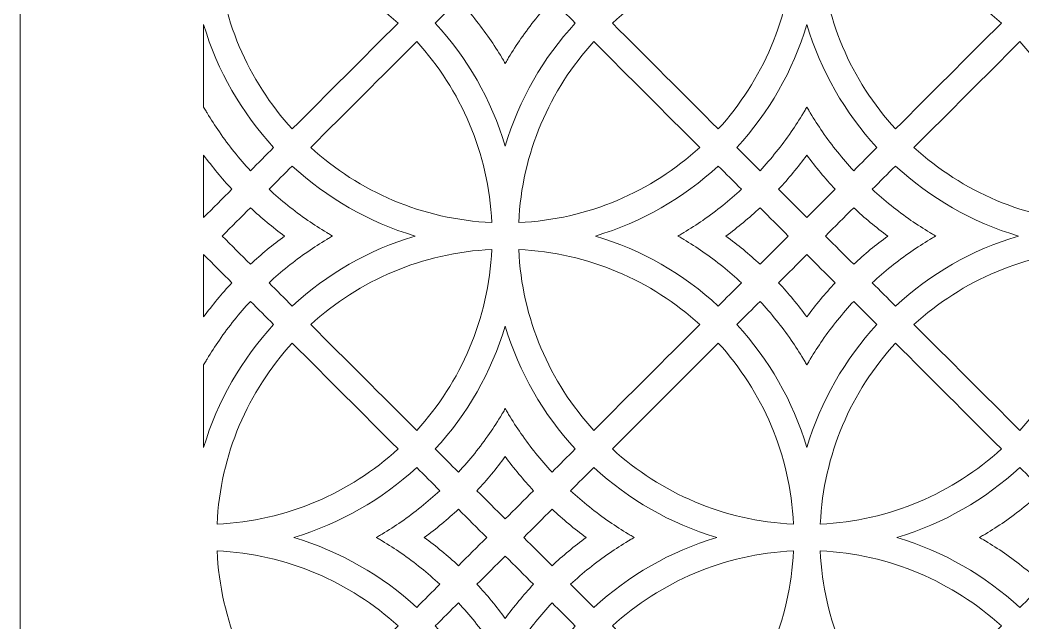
# Model space of a CAD drawing. Header units: centimetres. Extents: x -9 to 7.7, y -13.3 to 13.
# Drawn here: x 0.524 to 5.098, y -1.921 to 0.831 of the extents above; entities that cross this region are included whole.
import ezdxf

# ---------------------------------------------------------------- set-up
doc = ezdxf.new("R2010")
doc.units = ezdxf.units.CM
doc.header["$MEASUREMENT"] = 0
doc.layers.add('layer 1', color=7, linetype='Continuous')

msp = doc.modelspace()

# ---------------------------------------------------------------- linework, layer by layer
at = {"layer": 'layer 1', "color": 242, "lineweight": 9}
for points, knots in [([(7.70066, 13.002), (5.30848, 13.002), (2.9163, 13.002), (0.52412, 13.002), (0.52412, 13.002), (0.52412, 5.00681), (0.52412, -2.98838), (0.52412, -10.98356), (0.52412, -10.98356), (0.52414, -10.98356), (0.52416, -10.98356), (0.52418, -10.98356), (0.52418, -10.98356), (0.52418, -11.7597), (0.52418, -12.53583), (0.52418, -13.31196), (0.52418, -13.31196), (0.80327, -13.31196), (1.08236, -13.31196), (1.36144, -13.31196), (1.36144, -13.31196), (1.36144, -13.19235), (1.36144, -13.07274), (1.36144, -12.95313), (1.36144, -12.95313), (1.65666, -12.95313), (1.95187, -12.95313), (2.24708, -12.95313), (2.24708, -12.95313), (2.24708, -12.71941), (2.24708, -12.48568), (2.24708, -12.25195), (2.24708, -12.25195), (2.36652, -12.24957), (2.48595, -12.24719), (2.60538, -12.2448), (2.60538, -12.2448), (2.62659, -12.30528), (2.65438, -12.35773), (2.70053, -12.40402), (2.70053, -12.40402), (2.74571, -12.44934), (2.79241, -12.47736), (2.84726, -12.49011), (2.84726, -12.49011), (2.91984, -12.50699), (2.9965, -12.49964), (3.05478, -12.44881), (3.05478, -12.44881), (3.11117, -12.3996), (3.14371, -12.3208), (3.15539, -12.24562), (3.15539, -12.24562), (3.18876, -12.24899), (3.21714, -12.24821), (3.24391, -12.24438), (3.24391, -12.24438), (3.37747, -12.22526), (3.44056, -12.14075), (3.45183, -12.01331), (3.45183, -12.01331), (3.4546, -11.98208), (3.4524, -11.95125), (3.44247, -11.92411), (3.44247, -11.92411), (3.44458, -11.92463), (3.44668, -11.92515), (3.44878, -11.92568), (3.44878, -11.92568), (3.49591, -11.94198), (3.54303, -11.95827), (3.59017, -11.97457), (3.59017, -11.97457), (3.61845, -12.26337), (3.84148, -12.48824), (4.11242, -12.48824), (4.11242, -12.48824), (4.38336, -12.48824), (4.60638, -12.26337), (4.63467, -11.97457), (4.63467, -11.97457), (4.6818, -11.95827), (4.72893, -11.94198), (4.77606, -11.92568), (4.77606, -11.92568), (4.77816, -11.92515), (4.78026, -11.92463), (4.78236, -11.92411), (4.78236, -11.92411), (4.77244, -11.95125), (4.77024, -11.98208), (4.773, -12.01331), (4.773, -12.01331), (4.78428, -12.14075), (4.84737, -12.22526), (4.98093, -12.24438), (4.98093, -12.24438), (5.00769, -12.24821), (5.03608, -12.24899), (5.06944, -12.24562), (5.06944, -12.24562), (5.08113, -12.3208), (5.11367, -12.3996), (5.17006, -12.44881), (5.17006, -12.44881), (5.22833, -12.49964), (5.30499, -12.50699), (5.37758, -12.49011), (5.37758, -12.49011), (5.43242, -12.47736), (5.47912, -12.44934), (5.52431, -12.40402), (5.52431, -12.40402), (5.57046, -12.35773), (5.59825, -12.30528), (5.61945, -12.2448), (5.61945, -12.2448), (5.73889, -12.24719), (5.85832, -12.24957), (5.97775, -12.25195), (5.97775, -12.25195), (5.97775, -12.48568), (5.97775, -12.71941), (5.97775, -12.95313), (5.97775, -12.95313), (6.27297, -12.95313), (6.56818, -12.95313), (6.8634, -12.95313), (6.8634, -12.95313), (6.8634, -13.07274), (6.8634, -13.19235), (6.8634, -13.31196), (6.8634, -13.31196), (7.14248, -13.31196), (7.42157, -13.31196), (7.70066, -13.31196), (7.70066, -13.31196), (7.70066, -12.53583), (7.70066, -11.7597), (7.70066, -10.98356), (7.70066, -10.98356), (7.70066, -2.98838), (7.70066, 5.00681), (7.70066, 13.002)], [0, 0, 0, 0, 0.027027, 0.027027, 0.027027, 0.027027, 0.0540541, 0.0540541, 0.0540541, 0.0540541, 0.0810811, 0.0810811, 0.0810811, 0.0810811, 0.1081081, 0.1081081, 0.1081081, 0.1081081, 0.1351351, 0.1351351, 0.1351351, 0.1351351, 0.1621622, 0.1621622, 0.1621622, 0.1621622, 0.1891892, 0.1891892, 0.1891892, 0.1891892, 0.2162162, 0.2162162, 0.2162162, 0.2162162, 0.2432432, 0.2432432, 0.2432432, 0.2432432, 0.2702703, 0.2702703, 0.2702703, 0.2702703, 0.2972973, 0.2972973, 0.2972973, 0.2972973, 0.3243243, 0.3243243, 0.3243243, 0.3243243, 0.3513514, 0.3513514, 0.3513514, 0.3513514, 0.3783784, 0.3783784, 0.3783784, 0.3783784, 0.4054054, 0.4054054, 0.4054054, 0.4054054, 0.4324324, 0.4324324, 0.4324324, 0.4324324, 0.4594595, 0.4594595, 0.4594595, 0.4594595, 0.4864865, 0.4864865, 0.4864865, 0.4864865, 0.5135135, 0.5135135, 0.5135135, 0.5135135, 0.5405405, 0.5405405, 0.5405405, 0.5405405, 0.5675676, 0.5675676, 0.5675676, 0.5675676, 0.5945946, 0.5945946, 0.5945946, 0.5945946, 0.6216216, 0.6216216, 0.6216216, 0.6216216, 0.6486486, 0.6486486, 0.6486486, 0.6486486, 0.6756757, 0.6756757, 0.6756757, 0.6756757, 0.7027027, 0.7027027, 0.7027027, 0.7027027, 0.7297297, 0.7297297, 0.7297297, 0.7297297, 0.7567568, 0.7567568, 0.7567568, 0.7567568, 0.7837838, 0.7837838, 0.7837838, 0.7837838, 0.8108108, 0.8108108, 0.8108108, 0.8108108, 0.8378378, 0.8378378, 0.8378378, 0.8378378, 0.8648649, 0.8648649, 0.8648649, 0.8648649, 0.8918919, 0.8918919, 0.8918919, 0.8918919, 0.9189189, 0.9189189, 0.9189189, 0.9189189, 0.9459459, 0.9459459, 0.9459459, 0.9459459, 1, 1, 1, 1]), ([(1.76531, 0.33352), (1.92633, 0.49455), (2.08736, 0.65557), (2.24838, 0.8166), (2.24838, 0.8166), (2.02852, 1.01745), (1.74026, 1.14468), (1.42266, 1.15925), (1.42266, 1.15925), (1.43723, 0.84164), (1.56447, 0.55339), (1.76531, 0.33352)], [0, 0, 0, 0, 0.25, 0.25, 0.25, 0.25, 0.5, 0.5, 0.5, 0.5, 1, 1, 1, 1]), ([(3.22538, 0.81661), (3.3864, 0.65558), (3.54743, 0.49456), (3.70845, 0.33354), (3.70845, 0.33354), (3.90928, 0.5534), (4.0365, 0.84165), (4.05107, 1.15925), (4.05107, 1.15925), (3.73347, 1.14467), (3.44524, 1.01745), (3.22538, 0.81661)], [0, 0, 0, 0, 0.25, 0.25, 0.25, 0.25, 0.5, 0.5, 0.5, 0.5, 1, 1, 1, 1]), ([(4.51632, 0.33354), (4.67735, 0.49456), (4.83837, 0.65557), (4.99938, 0.8166), (4.99938, 0.8166), (4.77953, 1.01744), (4.4913, 1.14467), (4.17371, 1.15925), (4.17371, 1.15925), (4.18829, 0.84165), (4.3155, 0.5534), (4.51632, 0.33354)], [0, 0, 0, 0, 0.25, 0.25, 0.25, 0.25, 0.5, 0.5, 0.5, 0.5, 1, 1, 1, 1]), ([(2.95037, 0.92247), (2.98564, 0.88718), (3.02094, 0.85189), (3.05622, 0.81661), (3.05622, 0.81661), (2.91054, 0.65836), (2.79994, 0.4673), (2.73684, 0.25575), (2.73684, 0.25575), (2.67375, 0.46727), (2.56317, 0.65832), (2.41749, 0.81656), (2.41749, 0.81656), (2.4528, 0.85187), (2.48811, 0.88716), (2.5234, 0.92247), (2.5234, 0.92247), (2.57477, 0.86709), (2.62223, 0.80803), (2.66534, 0.74574), (2.66534, 0.74574), (2.66536, 0.74574), (2.66537, 0.74574), (2.66538, 0.74574), (2.66538, 0.74574), (2.66539, 0.74574), (2.66539, 0.74574), (2.66539, 0.74574), (2.66539, 0.74574), (2.66537, 0.7457), (2.66536, 0.74568), (2.66533, 0.74567), (2.66533, 0.74567), (2.68489, 0.71742), (2.70359, 0.68853), (2.72134, 0.659), (2.72134, 0.659), (2.72272, 0.6567), (2.7241, 0.6544), (2.72546, 0.65211), (2.72546, 0.65211), (2.72559, 0.65189), (2.72572, 0.65167), (2.72585, 0.65145), (2.72585, 0.65145), (2.72957, 0.64517), (2.73324, 0.63887), (2.73688, 0.63254), (2.73688, 0.63254), (2.74052, 0.63887), (2.7442, 0.64517), (2.74792, 0.65145), (2.74792, 0.65145), (2.74805, 0.65167), (2.74818, 0.65189), (2.74831, 0.65211), (2.74831, 0.65211), (2.74967, 0.6544), (2.75105, 0.6567), (2.75242, 0.659), (2.75242, 0.659), (2.77017, 0.68853), (2.78887, 0.71742), (2.80843, 0.74566), (2.80843, 0.74566), (2.80842, 0.74568), (2.80839, 0.7457), (2.80838, 0.74574), (2.80838, 0.74574), (2.80838, 0.74574), (2.80838, 0.74574), (2.80838, 0.74574), (2.80838, 0.74574), (2.80839, 0.74574), (2.80842, 0.74574), (2.80843, 0.74574), (2.80843, 0.74574), (2.85154, 0.80803), (2.899, 0.86708), (2.95037, 0.92247)], [0, 0, 0, 0, 0.047619, 0.047619, 0.047619, 0.047619, 0.0952381, 0.0952381, 0.0952381, 0.0952381, 0.1428571, 0.1428571, 0.1428571, 0.1428571, 0.1904762, 0.1904762, 0.1904762, 0.1904762, 0.2380952, 0.2380952, 0.2380952, 0.2380952, 0.2857143, 0.2857143, 0.2857143, 0.2857143, 0.3333333, 0.3333333, 0.3333333, 0.3333333, 0.3809524, 0.3809524, 0.3809524, 0.3809524, 0.4285714, 0.4285714, 0.4285714, 0.4285714, 0.4761905, 0.4761905, 0.4761905, 0.4761905, 0.5238095, 0.5238095, 0.5238095, 0.5238095, 0.5714286, 0.5714286, 0.5714286, 0.5714286, 0.6190476, 0.6190476, 0.6190476, 0.6190476, 0.6666667, 0.6666667, 0.6666667, 0.6666667, 0.7142857, 0.7142857, 0.7142857, 0.7142857, 0.7619048, 0.7619048, 0.7619048, 0.7619048, 0.8095238, 0.8095238, 0.8095238, 0.8095238, 0.8571429, 0.8571429, 0.8571429, 0.8571429, 0.9047619, 0.9047619, 0.9047619, 0.9047619, 1, 1, 1, 1]), ([(1.36139, 0.80966), (1.36139, 0.6841), (1.36139, 0.55854), (1.36139, 0.43298), (1.36139, 0.43298), (1.36139, 0.43298), (1.36139, 0.43298), (1.36139, 0.43298), (1.36139, 0.43298), (1.36139, 0.43298), (1.36139, 0.43298), (1.36139, 0.43298), (1.36139, 0.43298), (1.36139, 0.43298), (1.36139, 0.43298), (1.36139, 0.43298), (1.36139, 0.43298), (1.36502, 0.42665), (1.36871, 0.42035), (1.37243, 0.41407), (1.37243, 0.41407), (1.37255, 0.41385), (1.37268, 0.41363), (1.37282, 0.41342), (1.37282, 0.41342), (1.37418, 0.41112), (1.37557, 0.40881), (1.37693, 0.40652), (1.37693, 0.40652), (1.39469, 0.37699), (1.41338, 0.34811), (1.43294, 0.31987), (1.43294, 0.31987), (1.43292, 0.31984), (1.4329, 0.31982), (1.43289, 0.31979), (1.43289, 0.31979), (1.43291, 0.31979), (1.43292, 0.31979), (1.43295, 0.31979), (1.43295, 0.31979), (1.47606, 0.25751), (1.52352, 0.19845), (1.57488, 0.14309), (1.57488, 0.14309), (1.61015, 0.17836), (1.64542, 0.21363), (1.68069, 0.24891), (1.68069, 0.24891), (1.53506, 0.40715), (1.42448, 0.59818), (1.36139, 0.80966)], [0, 0, 0, 0, 0.0714286, 0.0714286, 0.0714286, 0.0714286, 0.1428571, 0.1428571, 0.1428571, 0.1428571, 0.2142857, 0.2142857, 0.2142857, 0.2142857, 0.2857143, 0.2857143, 0.2857143, 0.2857143, 0.3571429, 0.3571429, 0.3571429, 0.3571429, 0.4285714, 0.4285714, 0.4285714, 0.4285714, 0.5, 0.5, 0.5, 0.5, 0.5714286, 0.5714286, 0.5714286, 0.5714286, 0.6428571, 0.6428571, 0.6428571, 0.6428571, 0.7142857, 0.7142857, 0.7142857, 0.7142857, 0.7857143, 0.7857143, 0.7857143, 0.7857143, 0.8571429, 0.8571429, 0.8571429, 0.8571429, 1, 1, 1, 1]), ([(4.32588, 0.14309), (4.36116, 0.17837), (4.39643, 0.21364), (4.43171, 0.24892), (4.43171, 0.24892), (4.28607, 0.40718), (4.1755, 0.59819), (4.11239, 0.80968), (4.11239, 0.80968), (4.04929, 0.59819), (3.9387, 0.40718), (3.79306, 0.24892), (3.79306, 0.24892), (3.82834, 0.21364), (3.86361, 0.17837), (3.8989, 0.14309), (3.8989, 0.14309), (3.95026, 0.19846), (3.99771, 0.2575), (4.04081, 0.31979), (4.04081, 0.31979), (4.04084, 0.31979), (4.04085, 0.31978), (4.04087, 0.31978), (4.04087, 0.31978), (4.04086, 0.31982), (4.04084, 0.31984), (4.04083, 0.31987), (4.04083, 0.31987), (4.06038, 0.34812), (4.07909, 0.377), (4.09683, 0.40652), (4.09683, 0.40652), (4.09821, 0.40882), (4.09958, 0.41112), (4.10095, 0.41342), (4.10095, 0.41342), (4.10108, 0.41363), (4.10121, 0.41385), (4.10134, 0.41407), (4.10134, 0.41407), (4.10505, 0.42035), (4.10874, 0.42665), (4.11237, 0.43298), (4.11237, 0.43298), (4.11237, 0.43298), (4.11237, 0.43298), (4.11237, 0.43298), (4.11237, 0.43298), (4.11237, 0.43298), (4.11237, 0.43298), (4.11239, 0.43298), (4.11239, 0.43298), (4.11239, 0.43298), (4.11239, 0.43297), (4.11239, 0.43297), (4.11239, 0.43297), (4.11239, 0.43297), (4.11239, 0.43298), (4.11239, 0.43298), (4.11239, 0.43298), (4.1124, 0.43298), (4.1124, 0.43298), (4.1124, 0.43297), (4.1124, 0.43297), (4.1124, 0.43298), (4.1124, 0.43298), (4.1124, 0.43298), (4.1124, 0.43298), (4.11604, 0.42665), (4.11972, 0.42035), (4.12343, 0.41407), (4.12343, 0.41407), (4.12356, 0.41385), (4.1237, 0.41363), (4.12383, 0.41342), (4.12383, 0.41342), (4.12518, 0.41112), (4.12657, 0.40882), (4.12794, 0.40652), (4.12794, 0.40652), (4.1457, 0.377), (4.16439, 0.34811), (4.18395, 0.31987), (4.18395, 0.31987), (4.18394, 0.31984), (4.18391, 0.31982), (4.1839, 0.31979), (4.1839, 0.31979), (4.18391, 0.31979), (4.18394, 0.31979), (4.18396, 0.31979), (4.18396, 0.31979), (4.22706, 0.2575), (4.27452, 0.19846), (4.32588, 0.14309)], [0, 0, 0, 0, 0.04, 0.04, 0.04, 0.04, 0.08, 0.08, 0.08, 0.08, 0.12, 0.12, 0.12, 0.12, 0.16, 0.16, 0.16, 0.16, 0.2, 0.2, 0.2, 0.2, 0.24, 0.24, 0.24, 0.24, 0.28, 0.28, 0.28, 0.28, 0.32, 0.32, 0.32, 0.32, 0.36, 0.36, 0.36, 0.36, 0.4, 0.4, 0.4, 0.4, 0.44, 0.44, 0.44, 0.44, 0.48, 0.48, 0.48, 0.48, 0.52, 0.52, 0.52, 0.52, 0.56, 0.56, 0.56, 0.56, 0.6, 0.6, 0.6, 0.6, 0.64, 0.64, 0.64, 0.64, 0.68, 0.68, 0.68, 0.68, 0.72, 0.72, 0.72, 0.72, 0.76, 0.76, 0.76, 0.76, 0.8, 0.8, 0.8, 0.8, 0.84, 0.84, 0.84, 0.84, 0.88, 0.88, 0.88, 0.88, 0.92, 0.92, 0.92, 0.92, 1, 1, 1, 1]), ([(1.84988, 0.24895), (2.01091, 0.40997), (2.17193, 0.571), (2.33297, 0.73202), (2.33297, 0.73202), (2.53381, 0.51216), (2.66104, 0.22391), (2.67561, -0.0937), (2.67561, -0.0937), (2.358, -0.07913), (2.06975, 0.04809), (1.84988, 0.24895)], [0, 0, 0, 0, 0.25, 0.25, 0.25, 0.25, 0.5, 0.5, 0.5, 0.5, 1, 1, 1, 1]), ([(3.1408, 0.73202), (3.30183, 0.571), (3.46285, 0.40997), (3.62388, 0.24896), (3.62388, 0.24896), (3.404, 0.04813), (3.11575, -0.07908), (2.79815, -0.09365), (2.79815, -0.09365), (2.81275, 0.22393), (2.93996, 0.51217), (3.1408, 0.73202)], [0, 0, 0, 0, 0.25, 0.25, 0.25, 0.25, 0.5, 0.5, 0.5, 0.5, 1, 1, 1, 1]), ([(4.60091, 0.24896), (4.76193, 0.40997), (4.92295, 0.571), (5.08397, 0.73202), (5.08397, 0.73202), (5.28481, 0.51216), (5.41204, 0.22393), (5.42662, -0.09367), (5.42662, -0.09367), (5.10902, -0.07908), (4.82077, 0.04813), (4.60091, 0.24896)], [0, 0, 0, 0, 0.25, 0.25, 0.25, 0.25, 0.5, 0.5, 0.5, 0.5, 1, 1, 1, 1]), ([(1.36139, 0.2142), (1.36139, 0.11934), (1.36139, 0.02448), (1.36139, -0.0704), (1.36139, -0.0704), (1.40435, -0.02742), (1.44732, 0.01555), (1.4903, 0.05852), (1.4903, 0.05852), (1.44436, 0.10777), (1.40129, 0.15977), (1.36139, 0.2142)], [0, 0, 0, 0, 0.25, 0.25, 0.25, 0.25, 0.5, 0.5, 0.5, 0.5, 1, 1, 1, 1]), ([(3.98347, 0.05852), (4.02644, 0.01555), (4.06942, -0.02742), (4.11239, -0.0704), (4.11239, -0.0704), (4.15537, -0.02742), (4.19834, 0.01555), (4.2413, 0.05852), (4.2413, 0.05852), (4.19536, 0.10778), (4.1523, 0.15977), (4.11239, 0.21421), (4.11239, 0.21421), (4.07248, 0.15977), (4.02942, 0.10778), (3.98347, 0.05852)], [0, 0, 0, 0, 0.2, 0.2, 0.2, 0.2, 0.4, 0.4, 0.4, 0.4, 0.6, 0.6, 0.6, 0.6, 1, 1, 1, 1]), ([(1.76526, -0.47429), (1.72999, -0.439), (1.69472, -0.40375), (1.65945, -0.36847), (1.65945, -0.36847), (1.71483, -0.31711), (1.77386, -0.26965), (1.83614, -0.22655), (1.83614, -0.22655), (1.83614, -0.22654), (1.83614, -0.22651), (1.83614, -0.22649), (1.83614, -0.22649), (1.83618, -0.22651), (1.8362, -0.22652), (1.83623, -0.22655), (1.83623, -0.22655), (1.86448, -0.20698), (1.89335, -0.18829), (1.92288, -0.17054), (1.92288, -0.17054), (1.92518, -0.16916), (1.92746, -0.16778), (1.92978, -0.16642), (1.92978, -0.16642), (1.92999, -0.16628), (1.93021, -0.16616), (1.93043, -0.16603), (1.93043, -0.16603), (1.93671, -0.16231), (1.94301, -0.15864), (1.94934, -0.155), (1.94934, -0.155), (1.94934, -0.155), (1.94934, -0.155), (1.94934, -0.15499), (1.94934, -0.15499), (1.94934, -0.15499), (1.94934, -0.15499), (1.94934, -0.15499), (1.94934, -0.15499), (1.94934, -0.15499), (1.94934, -0.15499), (1.94933, -0.15499), (1.94933, -0.15499), (1.94934, -0.15497), (1.94934, -0.15497), (1.94934, -0.15497), (1.94934, -0.15497), (1.94934, -0.15497), (1.94934, -0.15497), (1.94934, -0.15497), (1.94934, -0.15497), (1.94934, -0.15497), (1.94934, -0.15497), (1.94934, -0.15497), (1.94934, -0.15497), (1.94301, -0.15134), (1.93671, -0.14765), (1.93043, -0.14393), (1.93043, -0.14393), (1.93021, -0.14381), (1.92999, -0.14368), (1.92978, -0.14354), (1.92978, -0.14354), (1.92746, -0.14218), (1.92518, -0.14081), (1.92288, -0.13943), (1.92288, -0.13943), (1.89335, -0.12167), (1.86447, -0.10298), (1.83623, -0.08343), (1.83623, -0.08343), (1.8362, -0.08344), (1.83618, -0.08345), (1.83614, -0.08347), (1.83614, -0.08347), (1.83614, -0.08345), (1.83614, -0.08344), (1.83615, -0.08341), (1.83615, -0.08341), (1.77387, -0.04031), (1.71483, 0.00716), (1.65945, 0.05852), (1.65945, 0.05852), (1.69472, 0.09379), (1.73, 0.12906), (1.76527, 0.16433), (1.76527, 0.16433), (1.92351, 0.0187), (2.11454, -0.09188), (2.32604, -0.15497), (2.32604, -0.15497), (2.11454, -0.21808), (1.9235, -0.32864), (1.76526, -0.47429)], [0, 0, 0, 0, 0.04, 0.04, 0.04, 0.04, 0.08, 0.08, 0.08, 0.08, 0.12, 0.12, 0.12, 0.12, 0.16, 0.16, 0.16, 0.16, 0.2, 0.2, 0.2, 0.2, 0.24, 0.24, 0.24, 0.24, 0.28, 0.28, 0.28, 0.28, 0.32, 0.32, 0.32, 0.32, 0.36, 0.36, 0.36, 0.36, 0.4, 0.4, 0.4, 0.4, 0.44, 0.44, 0.44, 0.44, 0.48, 0.48, 0.48, 0.48, 0.52, 0.52, 0.52, 0.52, 0.56, 0.56, 0.56, 0.56, 0.6, 0.6, 0.6, 0.6, 0.64, 0.64, 0.64, 0.64, 0.68, 0.68, 0.68, 0.68, 0.72, 0.72, 0.72, 0.72, 0.76, 0.76, 0.76, 0.76, 0.8, 0.8, 0.8, 0.8, 0.84, 0.84, 0.84, 0.84, 0.88, 0.88, 0.88, 0.88, 0.92, 0.92, 0.92, 0.92, 1, 1, 1, 1]), ([(3.81432, -0.36847), (3.77904, -0.40376), (3.74376, -0.43903), (3.70849, -0.47431), (3.70849, -0.47431), (3.55024, -0.32867), (3.35922, -0.21808), (3.14772, -0.15499), (3.14772, -0.15499), (3.35922, -0.09188), (3.55022, 0.01871), (3.70849, 0.16434), (3.70849, 0.16434), (3.74376, 0.12907), (3.77904, 0.09379), (3.81432, 0.0585), (3.81432, 0.0585), (3.75895, 0.00716), (3.6999, -0.0403), (3.63762, -0.08341), (3.63762, -0.08341), (3.63762, -0.08343), (3.63762, -0.08345), (3.63762, -0.08347), (3.63762, -0.08347), (3.6376, -0.08345), (3.63757, -0.08344), (3.63755, -0.08343), (3.63755, -0.08343), (3.60929, -0.10297), (3.58042, -0.12167), (3.55089, -0.13942), (3.55089, -0.13942), (3.54859, -0.14081), (3.5463, -0.14217), (3.544, -0.14354), (3.544, -0.14354), (3.54378, -0.14368), (3.54356, -0.1438), (3.54334, -0.14393), (3.54334, -0.14393), (3.53706, -0.14765), (3.53075, -0.15134), (3.52442, -0.15496), (3.52442, -0.15496), (3.52442, -0.15496), (3.52443, -0.15496), (3.52443, -0.15496), (3.52443, -0.15496), (3.52443, -0.15497), (3.52443, -0.15497), (3.52442, -0.15497), (3.52442, -0.15497), (3.52443, -0.15497), (3.52443, -0.15497), (3.52443, -0.15499), (3.52443, -0.15499), (3.52443, -0.15499), (3.52443, -0.15499), (3.52442, -0.15499), (3.52442, -0.15499), (3.52443, -0.15499), (3.52443, -0.15499), (3.52443, -0.15499), (3.52443, -0.15499), (3.52443, -0.15499), (3.52442, -0.15499), (3.52442, -0.155), (3.52442, -0.155), (3.53075, -0.15862), (3.53706, -0.16231), (3.54334, -0.16602), (3.54334, -0.16602), (3.54356, -0.16616), (3.54378, -0.16628), (3.544, -0.16642), (3.544, -0.16642), (3.5463, -0.16778), (3.54859, -0.16916), (3.55089, -0.17054), (3.55089, -0.17054), (3.58042, -0.18829), (3.60929, -0.20698), (3.63755, -0.22654), (3.63755, -0.22654), (3.63757, -0.22652), (3.6376, -0.22651), (3.63762, -0.22649), (3.63762, -0.22649), (3.63762, -0.22651), (3.63762, -0.22652), (3.63762, -0.22655), (3.63762, -0.22655), (3.6999, -0.26965), (3.75895, -0.31711), (3.81432, -0.36847)], [0, 0, 0, 0, 0.04, 0.04, 0.04, 0.04, 0.08, 0.08, 0.08, 0.08, 0.12, 0.12, 0.12, 0.12, 0.16, 0.16, 0.16, 0.16, 0.2, 0.2, 0.2, 0.2, 0.24, 0.24, 0.24, 0.24, 0.28, 0.28, 0.28, 0.28, 0.32, 0.32, 0.32, 0.32, 0.36, 0.36, 0.36, 0.36, 0.4, 0.4, 0.4, 0.4, 0.44, 0.44, 0.44, 0.44, 0.48, 0.48, 0.48, 0.48, 0.52, 0.52, 0.52, 0.52, 0.56, 0.56, 0.56, 0.56, 0.6, 0.6, 0.6, 0.6, 0.64, 0.64, 0.64, 0.64, 0.68, 0.68, 0.68, 0.68, 0.72, 0.72, 0.72, 0.72, 0.76, 0.76, 0.76, 0.76, 0.8, 0.8, 0.8, 0.8, 0.84, 0.84, 0.84, 0.84, 0.88, 0.88, 0.88, 0.88, 0.92, 0.92, 0.92, 0.92, 1, 1, 1, 1]), ([(4.41046, 0.0585), (4.44573, 0.09379), (4.48102, 0.12907), (4.5163, 0.16434), (4.5163, 0.16434), (4.67455, 0.01871), (4.86557, -0.09188), (5.07705, -0.15499), (5.07705, -0.15499), (4.86557, -0.21808), (4.67455, -0.32867), (4.5163, -0.47431), (4.5163, -0.47431), (4.48102, -0.43903), (4.44575, -0.40376), (4.41046, -0.36848), (4.41046, -0.36848), (4.46584, -0.31712), (4.52487, -0.26966), (4.58715, -0.22655), (4.58715, -0.22655), (4.58715, -0.22654), (4.58715, -0.22651), (4.58715, -0.2265), (4.58715, -0.2265), (4.58718, -0.22651), (4.58721, -0.22654), (4.58724, -0.22655), (4.58724, -0.22655), (4.61549, -0.20699), (4.64436, -0.18829), (4.67389, -0.17054), (4.67389, -0.17054), (4.67619, -0.16917), (4.67848, -0.16779), (4.68079, -0.16642), (4.68079, -0.16642), (4.68101, -0.1663), (4.68123, -0.16616), (4.68145, -0.16603), (4.68145, -0.16603), (4.68772, -0.16231), (4.69402, -0.15864), (4.70036, -0.155), (4.70036, -0.155), (4.70036, -0.155), (4.70036, -0.155), (4.70036, -0.155), (4.70036, -0.155), (4.70036, -0.155), (4.70036, -0.155), (4.70036, -0.15499), (4.70036, -0.15499), (4.70036, -0.15499), (4.70034, -0.15499), (4.70034, -0.15499), (4.70034, -0.15499), (4.70034, -0.15499), (4.70036, -0.15497), (4.70036, -0.15497), (4.70036, -0.15497), (4.70036, -0.15497), (4.70036, -0.15497), (4.70034, -0.15497), (4.70034, -0.15497), (4.70036, -0.15497), (4.70036, -0.15497), (4.70036, -0.15497), (4.70036, -0.15497), (4.69402, -0.15134), (4.68772, -0.14765), (4.68145, -0.14393), (4.68145, -0.14393), (4.68123, -0.14381), (4.68101, -0.14368), (4.68079, -0.14354), (4.68079, -0.14354), (4.67848, -0.14218), (4.67619, -0.14081), (4.67389, -0.13943), (4.67389, -0.13943), (4.64436, -0.12167), (4.61548, -0.10298), (4.58724, -0.08343), (4.58724, -0.08343), (4.58721, -0.08344), (4.58719, -0.08346), (4.58715, -0.08347), (4.58715, -0.08347), (4.58715, -0.08346), (4.58715, -0.08344), (4.58715, -0.08341), (4.58715, -0.08341), (4.52487, -0.04031), (4.46584, 0.00714), (4.41046, 0.0585)], [0, 0, 0, 0, 0.04, 0.04, 0.04, 0.04, 0.08, 0.08, 0.08, 0.08, 0.12, 0.12, 0.12, 0.12, 0.16, 0.16, 0.16, 0.16, 0.2, 0.2, 0.2, 0.2, 0.24, 0.24, 0.24, 0.24, 0.28, 0.28, 0.28, 0.28, 0.32, 0.32, 0.32, 0.32, 0.36, 0.36, 0.36, 0.36, 0.4, 0.4, 0.4, 0.4, 0.44, 0.44, 0.44, 0.44, 0.48, 0.48, 0.48, 0.48, 0.52, 0.52, 0.52, 0.52, 0.56, 0.56, 0.56, 0.56, 0.6, 0.6, 0.6, 0.6, 0.64, 0.64, 0.64, 0.64, 0.68, 0.68, 0.68, 0.68, 0.72, 0.72, 0.72, 0.72, 0.76, 0.76, 0.76, 0.76, 0.8, 0.8, 0.8, 0.8, 0.84, 0.84, 0.84, 0.84, 0.88, 0.88, 0.88, 0.88, 0.92, 0.92, 0.92, 0.92, 1, 1, 1, 1]), ([(1.57488, -0.2839), (1.5319, -0.24092), (1.48893, -0.19795), (1.44595, -0.15499), (1.44595, -0.15499), (1.48893, -0.11201), (1.5319, -0.06904), (1.57488, -0.02606), (1.57488, -0.02606), (1.62413, -0.07201), (1.67613, -0.11507), (1.73059, -0.15499), (1.73059, -0.15499), (1.67613, -0.19489), (1.62413, -0.23796), (1.57488, -0.2839)], [0, 0, 0, 0, 0.2, 0.2, 0.2, 0.2, 0.4, 0.4, 0.4, 0.4, 0.6, 0.6, 0.6, 0.6, 1, 1, 1, 1]), ([(3.89888, -0.02606), (3.94186, -0.06904), (3.98483, -0.11201), (4.02781, -0.15499), (4.02781, -0.15499), (3.98483, -0.19795), (3.94186, -0.24094), (3.8989, -0.2839), (3.8989, -0.2839), (3.84963, -0.23796), (3.79765, -0.19489), (3.74319, -0.15499), (3.74319, -0.15499), (3.79765, -0.11507), (3.84962, -0.07201), (3.89888, -0.02606)], [0, 0, 0, 0, 0.2, 0.2, 0.2, 0.2, 0.4, 0.4, 0.4, 0.4, 0.6, 0.6, 0.6, 0.6, 1, 1, 1, 1]), ([(4.32589, -0.2839), (4.28292, -0.24094), (4.23994, -0.19795), (4.19697, -0.15499), (4.19697, -0.15499), (4.23994, -0.11201), (4.28292, -0.06904), (4.32589, -0.02607), (4.32589, -0.02607), (4.37516, -0.07201), (4.42714, -0.11507), (4.48159, -0.15499), (4.48159, -0.15499), (4.42714, -0.19489), (4.37516, -0.23796), (4.32589, -0.2839)], [0, 0, 0, 0, 0.2, 0.2, 0.2, 0.2, 0.4, 0.4, 0.4, 0.4, 0.6, 0.6, 0.6, 0.6, 1, 1, 1, 1]), ([(2.33296, -1.04198), (2.17193, -0.88096), (2.01091, -0.71993), (1.84987, -0.5589), (1.84987, -0.5589), (2.06975, -0.35804), (2.358, -0.23082), (2.67561, -0.21625), (2.67561, -0.21625), (2.66104, -0.53387), (2.53381, -0.82212), (2.33296, -1.04198)], [0, 0, 0, 0, 0.25, 0.25, 0.25, 0.25, 0.5, 0.5, 0.5, 0.5, 1, 1, 1, 1]), ([(3.62388, -0.55891), (3.46285, -0.71995), (3.30183, -0.88096), (3.1408, -1.04198), (3.1408, -1.04198), (2.93997, -0.82213), (2.81275, -0.53389), (2.79815, -0.21631), (2.79815, -0.21631), (3.11576, -0.23088), (3.404, -0.35809), (3.62388, -0.55891)], [0, 0, 0, 0, 0.25, 0.25, 0.25, 0.25, 0.5, 0.5, 0.5, 0.5, 1, 1, 1, 1]), ([(5.08397, -1.04198), (4.92296, -0.88097), (4.76193, -0.71995), (4.60091, -0.55892), (4.60091, -0.55892), (4.82077, -0.35809), (5.10902, -0.23088), (5.42662, -0.21631), (5.42662, -0.21631), (5.41204, -0.5339), (5.28481, -0.82213), (5.08397, -1.04198)], [0, 0, 0, 0, 0.25, 0.25, 0.25, 0.25, 0.5, 0.5, 0.5, 0.5, 1, 1, 1, 1]), ([(1.36139, -0.23956), (1.36139, -0.33442), (1.36139, -0.42931), (1.36139, -0.52418), (1.36139, -0.52418), (1.40129, -0.46973), (1.44436, -0.41775), (1.4903, -0.36848), (1.4903, -0.36848), (1.44732, -0.32551), (1.40435, -0.28253), (1.36139, -0.23956)], [0, 0, 0, 0, 0.25, 0.25, 0.25, 0.25, 0.5, 0.5, 0.5, 0.5, 1, 1, 1, 1]), ([(4.24132, -0.36849), (4.19834, -0.32551), (4.15537, -0.28254), (4.11239, -0.23956), (4.11239, -0.23956), (4.06942, -0.28253), (4.02644, -0.32551), (3.98347, -0.36848), (3.98347, -0.36848), (4.02942, -0.41775), (4.07248, -0.46973), (4.11239, -0.52418), (4.11239, -0.52418), (4.1523, -0.46973), (4.19536, -0.41776), (4.24132, -0.36849)], [0, 0, 0, 0, 0.2, 0.2, 0.2, 0.2, 0.4, 0.4, 0.4, 0.4, 0.6, 0.6, 0.6, 0.6, 1, 1, 1, 1]), ([(1.36139, -0.74294), (1.36139, -0.86849), (1.36139, -0.99405), (1.36139, -1.1196), (1.36139, -1.1196), (1.42448, -0.90813), (1.53505, -0.7171), (1.68069, -0.55886), (1.68069, -0.55886), (1.64542, -0.52359), (1.61013, -0.48832), (1.57488, -0.45304), (1.57488, -0.45304), (1.52351, -0.50841), (1.47606, -0.56747), (1.43295, -0.62975), (1.43295, -0.62975), (1.43292, -0.62975), (1.43291, -0.62975), (1.43289, -0.62975), (1.43289, -0.62975), (1.43291, -0.62978), (1.43292, -0.6298), (1.43295, -0.62981), (1.43295, -0.62981), (1.41339, -0.65807), (1.39469, -0.68695), (1.37694, -0.71648), (1.37694, -0.71648), (1.37557, -0.71878), (1.37418, -0.72108), (1.37282, -0.72338), (1.37282, -0.72338), (1.37268, -0.72359), (1.37256, -0.7238), (1.37243, -0.72402), (1.37243, -0.72402), (1.36871, -0.73031), (1.36502, -0.73661), (1.3614, -0.74294), (1.3614, -0.74294), (1.36139, -0.74294), (1.36139, -0.74294), (1.36139, -0.74294), (1.36139, -0.74294), (1.36139, -0.74294), (1.36139, -0.74294), (1.36139, -0.74294), (1.36139, -0.74294), (1.36139, -0.74294), (1.36139, -0.74294), (1.36139, -0.74294)], [0, 0, 0, 0, 0.0714286, 0.0714286, 0.0714286, 0.0714286, 0.1428571, 0.1428571, 0.1428571, 0.1428571, 0.2142857, 0.2142857, 0.2142857, 0.2142857, 0.2857143, 0.2857143, 0.2857143, 0.2857143, 0.3571429, 0.3571429, 0.3571429, 0.3571429, 0.4285714, 0.4285714, 0.4285714, 0.4285714, 0.5, 0.5, 0.5, 0.5, 0.5714286, 0.5714286, 0.5714286, 0.5714286, 0.6428571, 0.6428571, 0.6428571, 0.6428571, 0.7142857, 0.7142857, 0.7142857, 0.7142857, 0.7857143, 0.7857143, 0.7857143, 0.7857143, 0.8571429, 0.8571429, 0.8571429, 0.8571429, 1, 1, 1, 1]), ([(3.8989, -0.45305), (3.86361, -0.48833), (3.82834, -0.5236), (3.79306, -0.55889), (3.79306, -0.55889), (3.9387, -0.71714), (4.04929, -0.90815), (4.11239, -1.11964), (4.11239, -1.11964), (4.1755, -0.90815), (4.28607, -0.71714), (4.43171, -0.55889), (4.43171, -0.55889), (4.39643, -0.5236), (4.36116, -0.48833), (4.32588, -0.45305), (4.32588, -0.45305), (4.27452, -0.50843), (4.22706, -0.56747), (4.18396, -0.62975), (4.18396, -0.62975), (4.18394, -0.62975), (4.18392, -0.62975), (4.1839, -0.62975), (4.1839, -0.62975), (4.18392, -0.62978), (4.18394, -0.6298), (4.18395, -0.62983), (4.18395, -0.62983), (4.1644, -0.65808), (4.1457, -0.68695), (4.12795, -0.71648), (4.12795, -0.71648), (4.12657, -0.71878), (4.12519, -0.72108), (4.12383, -0.72338), (4.12383, -0.72338), (4.1237, -0.72359), (4.12358, -0.72381), (4.12344, -0.72403), (4.12344, -0.72403), (4.11972, -0.73031), (4.11604, -0.73662), (4.1124, -0.74296), (4.1124, -0.74296), (4.1124, -0.74294), (4.1124, -0.74294), (4.1124, -0.74294), (4.1124, -0.74294), (4.1124, -0.74294), (4.1124, -0.74294), (4.1124, -0.74294), (4.1124, -0.74294), (4.1124, -0.74294), (4.11239, -0.74294), (4.11239, -0.74294), (4.11239, -0.74294), (4.11239, -0.74294), (4.11239, -0.74294), (4.11239, -0.74294), (4.11239, -0.74294), (4.11239, -0.74294), (4.11239, -0.74294), (4.11239, -0.74294), (4.11239, -0.74294), (4.11239, -0.74294), (4.11237, -0.74294), (4.11237, -0.74296), (4.11237, -0.74296), (4.10874, -0.73662), (4.10507, -0.73031), (4.10134, -0.72403), (4.10134, -0.72403), (4.10121, -0.72381), (4.10109, -0.72359), (4.10095, -0.72338), (4.10095, -0.72338), (4.09959, -0.72108), (4.09822, -0.71878), (4.09683, -0.71648), (4.09683, -0.71648), (4.07909, -0.68695), (4.06039, -0.65807), (4.04084, -0.62983), (4.04084, -0.62983), (4.04085, -0.6298), (4.04086, -0.62978), (4.04089, -0.62975), (4.04089, -0.62975), (4.04086, -0.62975), (4.04085, -0.62975), (4.04083, -0.62975), (4.04083, -0.62975), (3.99772, -0.56747), (3.95027, -0.50843), (3.8989, -0.45305)], [0, 0, 0, 0, 0.04, 0.04, 0.04, 0.04, 0.08, 0.08, 0.08, 0.08, 0.12, 0.12, 0.12, 0.12, 0.16, 0.16, 0.16, 0.16, 0.2, 0.2, 0.2, 0.2, 0.24, 0.24, 0.24, 0.24, 0.28, 0.28, 0.28, 0.28, 0.32, 0.32, 0.32, 0.32, 0.36, 0.36, 0.36, 0.36, 0.4, 0.4, 0.4, 0.4, 0.44, 0.44, 0.44, 0.44, 0.48, 0.48, 0.48, 0.48, 0.52, 0.52, 0.52, 0.52, 0.56, 0.56, 0.56, 0.56, 0.6, 0.6, 0.6, 0.6, 0.64, 0.64, 0.64, 0.64, 0.68, 0.68, 0.68, 0.68, 0.72, 0.72, 0.72, 0.72, 0.76, 0.76, 0.76, 0.76, 0.8, 0.8, 0.8, 0.8, 0.84, 0.84, 0.84, 0.84, 0.88, 0.88, 0.88, 0.88, 0.92, 0.92, 0.92, 0.92, 1, 1, 1, 1]), ([(2.5234, -1.23243), (2.48811, -1.19712), (2.4528, -1.16183), (2.41749, -1.12652), (2.41749, -1.12652), (2.56317, -0.96827), (2.67375, -0.77723), (2.73684, -0.56571), (2.73684, -0.56571), (2.79995, -0.77725), (2.91055, -0.96831), (3.05623, -1.12656), (3.05623, -1.12656), (3.02095, -1.16185), (2.98565, -1.19713), (2.95037, -1.23242), (2.95037, -1.23242), (2.899, -1.17704), (2.85154, -1.118), (2.80843, -1.0557), (2.80843, -1.0557), (2.80842, -1.0557), (2.80839, -1.0557), (2.80838, -1.0557), (2.80838, -1.0557), (2.80838, -1.0557), (2.80838, -1.0557), (2.80838, -1.0557), (2.80838, -1.0557), (2.80839, -1.05567), (2.80842, -1.05564), (2.80843, -1.05562), (2.80843, -1.05562), (2.78887, -1.02736), (2.77018, -0.99849), (2.75242, -0.96896), (2.75242, -0.96896), (2.75105, -0.96666), (2.74967, -0.96438), (2.74831, -0.96207), (2.74831, -0.96207), (2.74818, -0.96185), (2.74805, -0.96163), (2.74792, -0.96141), (2.74792, -0.96141), (2.7442, -0.95513), (2.74052, -0.94883), (2.73688, -0.9425), (2.73688, -0.9425), (2.73326, -0.94883), (2.72957, -0.95513), (2.72585, -0.96141), (2.72585, -0.96141), (2.72572, -0.96163), (2.72559, -0.96185), (2.72546, -0.96207), (2.72546, -0.96207), (2.7241, -0.96438), (2.72272, -0.96666), (2.72134, -0.96896), (2.72134, -0.96896), (2.70359, -0.99849), (2.6849, -1.02736), (2.66534, -1.05562), (2.66534, -1.05562), (2.66536, -1.05564), (2.66537, -1.05567), (2.66539, -1.0557), (2.66539, -1.0557), (2.66538, -1.0557), (2.66538, -1.0557), (2.66538, -1.0557), (2.66538, -1.0557), (2.66537, -1.0557), (2.66536, -1.0557), (2.66534, -1.0557), (2.66534, -1.0557), (2.62223, -1.118), (2.57477, -1.17704), (2.5234, -1.23243)], [0, 0, 0, 0, 0.047619, 0.047619, 0.047619, 0.047619, 0.0952381, 0.0952381, 0.0952381, 0.0952381, 0.1428571, 0.1428571, 0.1428571, 0.1428571, 0.1904762, 0.1904762, 0.1904762, 0.1904762, 0.2380952, 0.2380952, 0.2380952, 0.2380952, 0.2857143, 0.2857143, 0.2857143, 0.2857143, 0.3333333, 0.3333333, 0.3333333, 0.3333333, 0.3809524, 0.3809524, 0.3809524, 0.3809524, 0.4285714, 0.4285714, 0.4285714, 0.4285714, 0.4761905, 0.4761905, 0.4761905, 0.4761905, 0.5238095, 0.5238095, 0.5238095, 0.5238095, 0.5714286, 0.5714286, 0.5714286, 0.5714286, 0.6190476, 0.6190476, 0.6190476, 0.6190476, 0.6666667, 0.6666667, 0.6666667, 0.6666667, 0.7142857, 0.7142857, 0.7142857, 0.7142857, 0.7619048, 0.7619048, 0.7619048, 0.7619048, 0.8095238, 0.8095238, 0.8095238, 0.8095238, 0.8571429, 0.8571429, 0.8571429, 0.8571429, 0.9047619, 0.9047619, 0.9047619, 0.9047619, 1, 1, 1, 1]), ([(2.24838, -1.12656), (2.08736, -0.96553), (1.92632, -0.80451), (1.7653, -0.64347), (1.7653, -0.64347), (1.56445, -0.86335), (1.43723, -1.1516), (1.42266, -1.46921), (1.42266, -1.46921), (1.74026, -1.45464), (2.02852, -1.32741), (2.24838, -1.12656)], [0, 0, 0, 0, 0.25, 0.25, 0.25, 0.25, 0.5, 0.5, 0.5, 0.5, 1, 1, 1, 1]), ([(3.70846, -0.6435), (3.54743, -0.80452), (3.38641, -0.96555), (3.22539, -1.12656), (3.22539, -1.12656), (3.44524, -1.3274), (3.73348, -1.45463), (4.05107, -1.46921), (4.05107, -1.46921), (4.0365, -1.15161), (3.90928, -0.86336), (3.70846, -0.6435)], [0, 0, 0, 0, 0.25, 0.25, 0.25, 0.25, 0.5, 0.5, 0.5, 0.5, 1, 1, 1, 1]), ([(4.9994, -1.12657), (4.83837, -0.96555), (4.67735, -0.80452), (4.51632, -0.6435), (4.51632, -0.6435), (4.3155, -0.86336), (4.18829, -1.15161), (4.17371, -1.46921), (4.17371, -1.46921), (4.4913, -1.45463), (4.77954, -1.3274), (4.9994, -1.12657)], [0, 0, 0, 0, 0.25, 0.25, 0.25, 0.25, 0.5, 0.5, 0.5, 0.5, 1, 1, 1, 1]), ([(2.73688, -1.44591), (2.69391, -1.40293), (2.65093, -1.35996), (2.60796, -1.31698), (2.60796, -1.31698), (2.6539, -1.26773), (2.69695, -1.21577), (2.73686, -1.16133), (2.73686, -1.16133), (2.73686, -1.16133), (2.73686, -1.16133), (2.73686, -1.16132), (2.73686, -1.16132), (2.73687, -1.1613), (2.73688, -1.16129), (2.73688, -1.16128), (2.73688, -1.16128), (2.73689, -1.16129), (2.7369, -1.1613), (2.73692, -1.16132), (2.73692, -1.16132), (2.73692, -1.16133), (2.73692, -1.16133), (2.73692, -1.16133), (2.73692, -1.16133), (2.77682, -1.21577), (2.81987, -1.26773), (2.86581, -1.31698), (2.86581, -1.31698), (2.82283, -1.35996), (2.77986, -1.40293), (2.73688, -1.44591)], [0, 0, 0, 0, 0.1111111, 0.1111111, 0.1111111, 0.1111111, 0.2222222, 0.2222222, 0.2222222, 0.2222222, 0.3333333, 0.3333333, 0.3333333, 0.3333333, 0.4444444, 0.4444444, 0.4444444, 0.4444444, 0.5555556, 0.5555556, 0.5555556, 0.5555556, 0.6666667, 0.6666667, 0.6666667, 0.6666667, 0.7777778, 0.7777778, 0.7777778, 0.7777778, 1, 1, 1, 1]), ([(2.43883, -1.317), (2.40353, -1.2817), (2.36823, -1.2464), (2.33292, -1.2111), (2.33292, -1.2111), (2.17467, -1.35677), (1.98363, -1.46735), (1.77211, -1.53044), (1.77211, -1.53044), (1.98365, -1.59355), (2.17469, -1.70414), (2.33296, -1.84983), (2.33296, -1.84983), (2.36825, -1.81455), (2.40353, -1.77925), (2.43883, -1.74396), (2.43883, -1.74396), (2.38344, -1.6926), (2.3244, -1.64514), (2.2621, -1.60203), (2.2621, -1.60203), (2.2621, -1.60202), (2.2621, -1.60201), (2.2621, -1.60198), (2.2621, -1.60198), (2.2621, -1.60198), (2.2621, -1.60198), (2.26209, -1.60198), (2.26209, -1.60198), (2.26207, -1.60199), (2.26205, -1.60202), (2.26203, -1.60203), (2.26203, -1.60203), (2.23378, -1.58247), (2.20489, -1.56378), (2.17536, -1.54602), (2.17536, -1.54602), (2.17306, -1.54465), (2.17077, -1.54327), (2.16847, -1.5419), (2.16847, -1.5419), (2.16826, -1.54178), (2.16803, -1.54166), (2.16781, -1.54152), (2.16781, -1.54152), (2.16153, -1.5378), (2.15522, -1.53412), (2.1489, -1.53049), (2.1489, -1.53049), (2.15522, -1.52686), (2.16153, -1.52317), (2.16781, -1.51945), (2.16781, -1.51945), (2.16803, -1.51932), (2.16825, -1.51918), (2.16847, -1.51906), (2.16847, -1.51906), (2.17077, -1.51769), (2.17306, -1.51631), (2.17536, -1.51494), (2.17536, -1.51494), (2.20489, -1.49719), (2.23378, -1.47849), (2.26202, -1.45894), (2.26202, -1.45894), (2.26205, -1.45896), (2.26207, -1.45897), (2.26209, -1.45899), (2.26209, -1.45899), (2.2621, -1.45899), (2.2621, -1.45898), (2.2621, -1.45898), (2.2621, -1.45898), (2.2621, -1.45897), (2.2621, -1.45896), (2.2621, -1.45894), (2.2621, -1.45894), (2.3244, -1.41583), (2.38344, -1.36837), (2.43883, -1.317)], [0, 0, 0, 0, 0.047619, 0.047619, 0.047619, 0.047619, 0.0952381, 0.0952381, 0.0952381, 0.0952381, 0.1428571, 0.1428571, 0.1428571, 0.1428571, 0.1904762, 0.1904762, 0.1904762, 0.1904762, 0.2380952, 0.2380952, 0.2380952, 0.2380952, 0.2857143, 0.2857143, 0.2857143, 0.2857143, 0.3333333, 0.3333333, 0.3333333, 0.3333333, 0.3809524, 0.3809524, 0.3809524, 0.3809524, 0.4285714, 0.4285714, 0.4285714, 0.4285714, 0.4761905, 0.4761905, 0.4761905, 0.4761905, 0.5238095, 0.5238095, 0.5238095, 0.5238095, 0.5714286, 0.5714286, 0.5714286, 0.5714286, 0.6190476, 0.6190476, 0.6190476, 0.6190476, 0.6666667, 0.6666667, 0.6666667, 0.6666667, 0.7142857, 0.7142857, 0.7142857, 0.7142857, 0.7619048, 0.7619048, 0.7619048, 0.7619048, 0.8095238, 0.8095238, 0.8095238, 0.8095238, 0.8571429, 0.8571429, 0.8571429, 0.8571429, 0.9047619, 0.9047619, 0.9047619, 0.9047619, 1, 1, 1, 1]), ([(3.03495, -1.74397), (3.07024, -1.77927), (3.10555, -1.81457), (3.14085, -1.84987), (3.14085, -1.84987), (3.29909, -1.7042), (3.49014, -1.59363), (3.70166, -1.53053), (3.70166, -1.53053), (3.49012, -1.46742), (3.29907, -1.35682), (3.14082, -1.21113), (3.14082, -1.21113), (3.10552, -1.24643), (3.07024, -1.28172), (3.03495, -1.317), (3.03495, -1.317), (3.09032, -1.36837), (3.14938, -1.41583), (3.21167, -1.45894), (3.21167, -1.45894), (3.21167, -1.45896), (3.21167, -1.45897), (3.21167, -1.45899), (3.21167, -1.45899), (3.21167, -1.45899), (3.21167, -1.45899), (3.21167, -1.45899), (3.21167, -1.45899), (3.21171, -1.45897), (3.21173, -1.45896), (3.21176, -1.45894), (3.21176, -1.45894), (3.24001, -1.47849), (3.26888, -1.49719), (3.29841, -1.51495), (3.29841, -1.51495), (3.30071, -1.51631), (3.303, -1.5177), (3.30529, -1.51906), (3.30529, -1.51906), (3.30553, -1.51918), (3.30574, -1.51932), (3.30596, -1.51945), (3.30596, -1.51945), (3.31224, -1.52317), (3.31854, -1.52686), (3.32487, -1.53049), (3.32487, -1.53049), (3.31854, -1.53412), (3.31224, -1.5378), (3.30596, -1.54151), (3.30596, -1.54151), (3.30574, -1.54166), (3.30553, -1.54178), (3.30531, -1.5419), (3.30531, -1.5419), (3.303, -1.54327), (3.3007, -1.54465), (3.29841, -1.54604), (3.29841, -1.54604), (3.26888, -1.56378), (3.24001, -1.58247), (3.21176, -1.60203), (3.21176, -1.60203), (3.21173, -1.60202), (3.2117, -1.60201), (3.21167, -1.60198), (3.21167, -1.60198), (3.21167, -1.60198), (3.21167, -1.60198), (3.21167, -1.60199), (3.21167, -1.60199), (3.21167, -1.60201), (3.21167, -1.60202), (3.21167, -1.60203), (3.21167, -1.60203), (3.14938, -1.64514), (3.09032, -1.6926), (3.03495, -1.74397)], [0, 0, 0, 0, 0.047619, 0.047619, 0.047619, 0.047619, 0.0952381, 0.0952381, 0.0952381, 0.0952381, 0.1428571, 0.1428571, 0.1428571, 0.1428571, 0.1904762, 0.1904762, 0.1904762, 0.1904762, 0.2380952, 0.2380952, 0.2380952, 0.2380952, 0.2857143, 0.2857143, 0.2857143, 0.2857143, 0.3333333, 0.3333333, 0.3333333, 0.3333333, 0.3809524, 0.3809524, 0.3809524, 0.3809524, 0.4285714, 0.4285714, 0.4285714, 0.4285714, 0.4761905, 0.4761905, 0.4761905, 0.4761905, 0.5238095, 0.5238095, 0.5238095, 0.5238095, 0.5714286, 0.5714286, 0.5714286, 0.5714286, 0.6190476, 0.6190476, 0.6190476, 0.6190476, 0.6666667, 0.6666667, 0.6666667, 0.6666667, 0.7142857, 0.7142857, 0.7142857, 0.7142857, 0.7619048, 0.7619048, 0.7619048, 0.7619048, 0.8095238, 0.8095238, 0.8095238, 0.8095238, 0.8571429, 0.8571429, 0.8571429, 0.8571429, 0.9047619, 0.9047619, 0.9047619, 0.9047619, 1, 1, 1, 1]), ([(5.18984, -1.317), (5.15455, -1.28172), (5.11926, -1.24644), (5.08398, -1.21116), (5.08398, -1.21116), (4.92573, -1.35683), (4.73467, -1.46743), (4.52312, -1.53053), (4.52312, -1.53053), (4.73464, -1.59363), (4.92569, -1.7042), (5.08393, -1.84987), (5.08393, -1.84987), (5.11924, -1.81457), (5.15453, -1.77927), (5.18984, -1.74397), (5.18984, -1.74397), (5.13445, -1.6926), (5.07541, -1.64514), (5.01311, -1.60203), (5.01311, -1.60203), (5.01311, -1.60202), (5.01311, -1.60201), (5.01311, -1.60198), (5.01311, -1.60198), (5.01311, -1.60198), (5.01311, -1.60198), (5.01311, -1.60198), (5.01311, -1.60198), (5.01308, -1.60201), (5.01305, -1.60202), (5.01303, -1.60203), (5.01303, -1.60203), (4.98478, -1.58247), (4.9559, -1.56378), (4.92637, -1.54604), (4.92637, -1.54604), (4.92408, -1.54465), (4.92178, -1.54327), (4.91948, -1.54191), (4.91948, -1.54191), (4.91926, -1.54178), (4.91904, -1.54166), (4.91882, -1.54151), (4.91882, -1.54151), (4.91255, -1.5378), (4.90625, -1.53413), (4.89991, -1.53049), (4.89991, -1.53049), (4.90623, -1.52686), (4.91255, -1.52317), (4.91882, -1.51945), (4.91882, -1.51945), (4.91904, -1.51932), (4.91926, -1.51918), (4.91948, -1.51906), (4.91948, -1.51906), (4.92178, -1.5177), (4.92408, -1.51631), (4.92637, -1.51494), (4.92637, -1.51494), (4.9559, -1.49719), (4.98478, -1.47849), (5.01303, -1.45894), (5.01303, -1.45894), (5.01305, -1.45896), (5.01308, -1.45898), (5.0131, -1.45899), (5.0131, -1.45899), (5.01311, -1.45899), (5.01311, -1.45899), (5.01311, -1.45899), (5.01311, -1.45899), (5.01311, -1.45897), (5.01311, -1.45896), (5.01311, -1.45894), (5.01311, -1.45894), (5.07541, -1.41583), (5.13445, -1.36837), (5.18984, -1.317)], [0, 0, 0, 0, 0.047619, 0.047619, 0.047619, 0.047619, 0.0952381, 0.0952381, 0.0952381, 0.0952381, 0.1428571, 0.1428571, 0.1428571, 0.1428571, 0.1904762, 0.1904762, 0.1904762, 0.1904762, 0.2380952, 0.2380952, 0.2380952, 0.2380952, 0.2857143, 0.2857143, 0.2857143, 0.2857143, 0.3333333, 0.3333333, 0.3333333, 0.3333333, 0.3809524, 0.3809524, 0.3809524, 0.3809524, 0.4285714, 0.4285714, 0.4285714, 0.4285714, 0.4761905, 0.4761905, 0.4761905, 0.4761905, 0.5238095, 0.5238095, 0.5238095, 0.5238095, 0.5714286, 0.5714286, 0.5714286, 0.5714286, 0.6190476, 0.6190476, 0.6190476, 0.6190476, 0.6666667, 0.6666667, 0.6666667, 0.6666667, 0.7142857, 0.7142857, 0.7142857, 0.7142857, 0.7619048, 0.7619048, 0.7619048, 0.7619048, 0.8095238, 0.8095238, 0.8095238, 0.8095238, 0.8571429, 0.8571429, 0.8571429, 0.8571429, 0.9047619, 0.9047619, 0.9047619, 0.9047619, 1, 1, 1, 1]), ([(2.65231, -1.53048), (2.60934, -1.48751), (2.56636, -1.44453), (2.52339, -1.40156), (2.52339, -1.40156), (2.47413, -1.4475), (2.42217, -1.49055), (2.36774, -1.53046), (2.36774, -1.53046), (2.36773, -1.53046), (2.36773, -1.53046), (2.36772, -1.53046), (2.36772, -1.53046), (2.36772, -1.53047), (2.36769, -1.53048), (2.36768, -1.53049), (2.36768, -1.53049), (2.36769, -1.53049), (2.36772, -1.5305), (2.36773, -1.53052), (2.36773, -1.53052), (2.36773, -1.53052), (2.36773, -1.53052), (2.36774, -1.53052), (2.36774, -1.53052), (2.42217, -1.57042), (2.47413, -1.61347), (2.52339, -1.65941), (2.52339, -1.65941), (2.56636, -1.61643), (2.60934, -1.57346), (2.65231, -1.53048)], [0, 0, 0, 0, 0.1111111, 0.1111111, 0.1111111, 0.1111111, 0.2222222, 0.2222222, 0.2222222, 0.2222222, 0.3333333, 0.3333333, 0.3333333, 0.3333333, 0.4444444, 0.4444444, 0.4444444, 0.4444444, 0.5555556, 0.5555556, 0.5555556, 0.5555556, 0.6666667, 0.6666667, 0.6666667, 0.6666667, 0.7777778, 0.7777778, 0.7777778, 0.7777778, 1, 1, 1, 1]), ([(2.82147, -1.53049), (2.86444, -1.57346), (2.90742, -1.61644), (2.95038, -1.65941), (2.95038, -1.65941), (2.99964, -1.61347), (3.05161, -1.57042), (3.10604, -1.53052), (3.10604, -1.53052), (3.10604, -1.53052), (3.10604, -1.53052), (3.10606, -1.53052), (3.10606, -1.53052), (3.10607, -1.5305), (3.10607, -1.53049), (3.10608, -1.53049), (3.10608, -1.53049), (3.10607, -1.53048), (3.10607, -1.53047), (3.10606, -1.53046), (3.10606, -1.53046), (3.10604, -1.53046), (3.10604, -1.53046), (3.10604, -1.53046), (3.10604, -1.53046), (3.05161, -1.49055), (2.99964, -1.4475), (2.95038, -1.40156), (2.95038, -1.40156), (2.90742, -1.44454), (2.86444, -1.48751), (2.82147, -1.53049)], [0, 0, 0, 0, 0.1111111, 0.1111111, 0.1111111, 0.1111111, 0.2222222, 0.2222222, 0.2222222, 0.2222222, 0.3333333, 0.3333333, 0.3333333, 0.3333333, 0.4444444, 0.4444444, 0.4444444, 0.4444444, 0.5555556, 0.5555556, 0.5555556, 0.5555556, 0.6666667, 0.6666667, 0.6666667, 0.6666667, 0.7777778, 0.7777778, 0.7777778, 0.7777778, 1, 1, 1, 1]), ([(1.76532, -2.41748), (1.92633, -2.25645), (2.08736, -2.09543), (2.24838, -1.9344), (2.24838, -1.9344), (2.02852, -1.73356), (1.74029, -1.60633), (1.42271, -1.59175), (1.42271, -1.59175), (1.43728, -1.90936), (1.56449, -2.1976), (1.76532, -2.41748)], [0, 0, 0, 0, 0.25, 0.25, 0.25, 0.25, 0.5, 0.5, 0.5, 0.5, 1, 1, 1, 1]), ([(3.22539, -1.93442), (3.38641, -2.09544), (3.54744, -2.25646), (3.70846, -2.41749), (3.70846, -2.41749), (3.90933, -2.19763), (4.03656, -1.90937), (4.05111, -1.59175), (4.05111, -1.59175), (3.7335, -1.60632), (3.44525, -1.73356), (3.22539, -1.93442)], [0, 0, 0, 0, 0.25, 0.25, 0.25, 0.25, 0.5, 0.5, 0.5, 0.5, 1, 1, 1, 1]), ([(4.51632, -2.41749), (4.67735, -2.25646), (4.83837, -2.09544), (4.9994, -1.9344), (4.9994, -1.9344), (4.77953, -1.73356), (4.49128, -1.60632), (4.17366, -1.59175), (4.17366, -1.59175), (4.18823, -1.90936), (4.31547, -2.19763), (4.51632, -2.41749)], [0, 0, 0, 0, 0.25, 0.25, 0.25, 0.25, 0.5, 0.5, 0.5, 0.5, 1, 1, 1, 1]), ([(2.73688, -1.61507), (2.77986, -1.65804), (2.82283, -1.70102), (2.86581, -1.74398), (2.86581, -1.74398), (2.81987, -1.79324), (2.77682, -1.84521), (2.73692, -1.89963), (2.73692, -1.89963), (2.73692, -1.89963), (2.73692, -1.89964), (2.73692, -1.89964), (2.73692, -1.89964), (2.7369, -1.89966), (2.73689, -1.89967), (2.73688, -1.89968), (2.73688, -1.89968), (2.73688, -1.89967), (2.73687, -1.89966), (2.73686, -1.89964), (2.73686, -1.89964), (2.73686, -1.89964), (2.73686, -1.89963), (2.73686, -1.89963), (2.73686, -1.89963), (2.69695, -1.84521), (2.6539, -1.79324), (2.60796, -1.74398), (2.60796, -1.74398), (2.65093, -1.70102), (2.69391, -1.65804), (2.73688, -1.61507)], [0, 0, 0, 0, 0.1111111, 0.1111111, 0.1111111, 0.1111111, 0.2222222, 0.2222222, 0.2222222, 0.2222222, 0.3333333, 0.3333333, 0.3333333, 0.3333333, 0.4444444, 0.4444444, 0.4444444, 0.4444444, 0.5555556, 0.5555556, 0.5555556, 0.5555556, 0.6666667, 0.6666667, 0.6666667, 0.6666667, 0.7777778, 0.7777778, 0.7777778, 0.7777778, 1, 1, 1, 1]), ([(2.95037, -1.82855), (2.98567, -1.86384), (3.02097, -1.89915), (3.05628, -1.93445), (3.05628, -1.93445), (2.9106, -2.09269), (2.80003, -2.28374), (2.73693, -2.49527), (2.73693, -2.49527), (2.67382, -2.28372), (2.56322, -2.09267), (2.41754, -1.93442), (2.41754, -1.93442), (2.45283, -1.89912), (2.48811, -1.86383), (2.5234, -1.82855), (2.5234, -1.82855), (2.57477, -1.88392), (2.62223, -1.94298), (2.66534, -2.00527), (2.66534, -2.00527), (2.66536, -2.00527), (2.66537, -2.00527), (2.66538, -2.00527), (2.66538, -2.00527), (2.66539, -2.00527), (2.66539, -2.00527), (2.66539, -2.00528), (2.66539, -2.00528), (2.66537, -2.0053), (2.66536, -2.00532), (2.66534, -2.00534), (2.66534, -2.00534), (2.6849, -2.0336), (2.70359, -2.06248), (2.72135, -2.09201), (2.72135, -2.09201), (2.72272, -2.0943), (2.7241, -2.0966), (2.72546, -2.09891), (2.72546, -2.09891), (2.72559, -2.09911), (2.72572, -2.09933), (2.72585, -2.09955), (2.72585, -2.09955), (2.72957, -2.10583), (2.73324, -2.11214), (2.73688, -2.11848), (2.73688, -2.11848), (2.74052, -2.11214), (2.7442, -2.10583), (2.74792, -2.09955), (2.74792, -2.09955), (2.74805, -2.09933), (2.74818, -2.09911), (2.74831, -2.09891), (2.74831, -2.09891), (2.74967, -2.0966), (2.75105, -2.0943), (2.75242, -2.092), (2.75242, -2.092), (2.77018, -2.06248), (2.78887, -2.0336), (2.80843, -2.00534), (2.80843, -2.00534), (2.80842, -2.00532), (2.80839, -2.0053), (2.80838, -2.00527), (2.80838, -2.00527), (2.80838, -2.00527), (2.80838, -2.00527), (2.80839, -2.00527), (2.80839, -2.00527), (2.8084, -2.00527), (2.80842, -2.00527), (2.80843, -2.00527), (2.80843, -2.00527), (2.85154, -1.94298), (2.899, -1.88392), (2.95037, -1.82855)], [0, 0, 0, 0, 0.047619, 0.047619, 0.047619, 0.047619, 0.0952381, 0.0952381, 0.0952381, 0.0952381, 0.1428571, 0.1428571, 0.1428571, 0.1428571, 0.1904762, 0.1904762, 0.1904762, 0.1904762, 0.2380952, 0.2380952, 0.2380952, 0.2380952, 0.2857143, 0.2857143, 0.2857143, 0.2857143, 0.3333333, 0.3333333, 0.3333333, 0.3333333, 0.3809524, 0.3809524, 0.3809524, 0.3809524, 0.4285714, 0.4285714, 0.4285714, 0.4285714, 0.4761905, 0.4761905, 0.4761905, 0.4761905, 0.5238095, 0.5238095, 0.5238095, 0.5238095, 0.5714286, 0.5714286, 0.5714286, 0.5714286, 0.6190476, 0.6190476, 0.6190476, 0.6190476, 0.6666667, 0.6666667, 0.6666667, 0.6666667, 0.7142857, 0.7142857, 0.7142857, 0.7142857, 0.7619048, 0.7619048, 0.7619048, 0.7619048, 0.8095238, 0.8095238, 0.8095238, 0.8095238, 0.8571429, 0.8571429, 0.8571429, 0.8571429, 0.9047619, 0.9047619, 0.9047619, 0.9047619, 1, 1, 1, 1])]:
    msp.add_open_spline(points, degree=3, knots=knots, dxfattribs=at)

doc.saveas('drawing.dxf')
